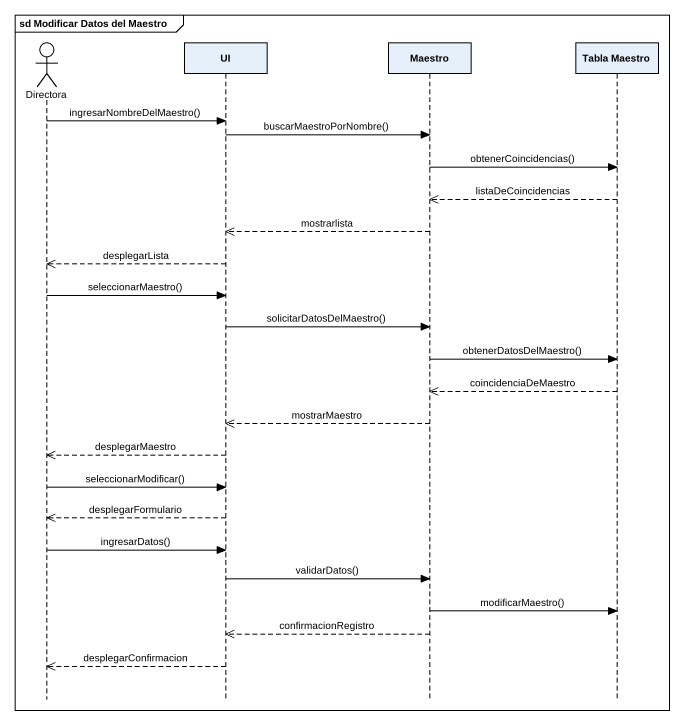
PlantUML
@startuml
mainframe sd Modificar Datos del Maestro
hide footbox
actor Directora
participant UI
participant Maestro
participant "Tabla Maestro" as Tabla_Maestro

Directora -> UI : ingresarNombreDelMaestro()
UI -> Maestro : buscarMaestroPorNombre()
Maestro -> Tabla_Maestro : obtenerCoincidencias()
Tabla_Maestro -->> Maestro : listaDeCoincidencias
Maestro -->> UI : mostrarlista
UI -->> Directora : desplegarLista
Directora -> UI : seleccionarMaestro()
UI -> Maestro : solicitarDatosDelMaestro()
Maestro -> Tabla_Maestro : obtenerDatosDelMaestro()
Tabla_Maestro -->> Maestro : coincidenciaDeMaestro
Maestro -->> UI : mostrarMaestro
UI -->> Directora : desplegarMaestro
Directora -> UI : seleccionarModificar()
UI -->> Directora : desplegarFormulario
Directora -> UI : ingresarDatos()
UI -> Maestro : validarDatos()
Maestro -> Tabla_Maestro : modificarMaestro()
Maestro -->> UI : confirmacionRegistro
UI -->> Directora : desplegarConfirmacion
@enduml
